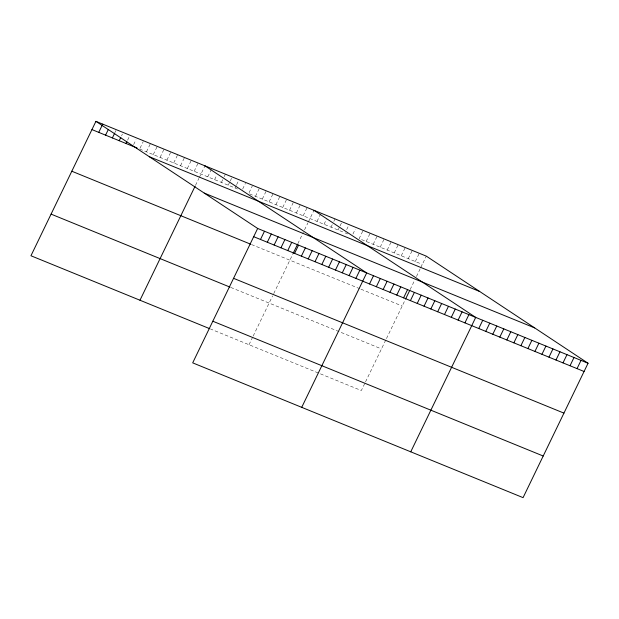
<?xml version="1.0" encoding="UTF-8"?>
<svg xmlns="http://www.w3.org/2000/svg" width="619" height="619" viewBox="0 0 619 619"><rect width="100%" height="100%" fill="white"/><g stroke="black" fill="none" stroke-linecap="round" stroke-linejoin="round"><path stroke-width="0.46" stroke-dasharray="3.1 2.32" d="M115.165 132.164L115.962 130.516M121.587 135.77L122.384 134.122M127.599 140.196L129.193 136.9M133.619 144.622L136.01 139.685M140.033 148.227L143.221 141.635M146.455 151.833L150.432 143.593M153.264 154.611L157.249 146.378M160.081 157.388L164.066 149.156M166.898 160.174L170.875 151.934M173.707 162.952L177.692 154.719M180.524 165.73L184.508 157.497M187.34 168.515L191.317 160.275M194.149 171.293L198.134 163.052M195.519 185.344L198.869 178.411M199.287 177.545L204.951 165.838M207.783 176.848L211.365 169.436M214.592 179.634L216.588 175.517M221.409 182.412L223.799 177.467M224.194 176.647L225.393 174.179M228.225 185.189L229.819 181.901M230.214 181.073L232.202 176.957M235.034 187.975L236.234 185.499M236.628 184.679L239.019 179.734M242.648 189.105L245.434 183.34M249.062 192.71L252.25 186.118M255.477 196.308L259.462 188.075M262.294 199.094L266.278 190.853M269.11 201.871L273.087 193.639M275.919 204.649L279.904 196.416M282.736 207.435L286.721 199.194M289.553 210.212L293.53 201.98M296.362 212.99L300.347 204.757M303.178 215.776L307.163 207.535M249.008 344.713L252.359 337.773M253.194 336.04L272.584 295.928M273.737 293.545L293.22 253.248M297.832 243.708L303.287 232.427M304.54 229.827L307.898 222.886M308.316 222.02L313.972 210.313M317.013 221.416L320.596 214.004M324.039 224.279L326.422 219.343M331.057 227.142L332.248 224.674M333.842 221.378L335.034 218.909M338.075 230.013L339.669 226.716M340.071 225.889L342.059 221.772M346.686 229.579L349.077 224.635M352.915 234.09L355.306 229.146M362.719 231.189L359.136 238.601L422.328 264.383M366.162 241.464L370.139 233.231M373.18 244.335L377.164 236.094M380.198 247.198L384.182 238.957M387.223 250.061L391.2 241.828M394.241 252.923L398.226 244.691M401.267 255.786L405.244 247.554M408.285 258.649L412.262 250.416M415.303 261.52L419.287 253.279M364.692 383.602L361.334 390.543L210.677 329.076M365.527 381.869L386.07 339.374M386.457 338.585L405.136 299.944M410.165 289.537L414.776 279.997M416.455 276.523L420.231 268.716M420.649 267.849L426.305 256.142M139.639 149.047L237.595 189.012M249.519 193.879L344.218 232.52M345.1 232.876L347.731 233.951M251.538 244.551L360.072 288.825M360.954 289.189L402.195 306.018M230.802 287.44L381.459 348.907"/><path stroke-width="0.93" d="M95.922 121.355L257.666 228.457L192.695 362.858L523.078 497.645L588.05 363.245L426.305 256.142L95.922 121.355L30.95 255.755L209.826 328.728M98.754 132.373L102.731 124.133M105.57 135.151L108.356 129.386M112.379 137.929L114.77 132.992M119.196 140.714L120.79 137.418M126.013 143.492L126.81 141.844M139.979 300.23L195.093 186.211M260.498 239.476L264.475 231.235M267.307 242.253L271.292 234.021M274.124 245.031L278.109 236.798M280.941 247.817L284.918 239.576M287.75 250.594L291.735 242.354M293.22 253.248L297.414 244.575M294.567 253.372L298.551 245.139M301.383 256.15L305.36 247.917M308.192 258.935L312.177 250.695M315.009 261.713L318.994 253.481M321.826 264.491L325.803 256.258M328.643 267.276L332.62 259.036M335.452 270.054L339.436 261.822M342.268 272.832L346.245 264.599M349.085 275.617L353.062 267.377M355.894 278.395L359.879 270.155M301.724 407.333L366.688 272.94L204.951 165.838M369.528 283.951L373.505 275.718M376.337 286.736L380.321 278.496M383.153 289.514L387.13 281.281M389.97 292.292L393.947 284.059M396.779 295.077L400.764 286.837M403.596 297.855L407.573 289.615M405.553 299.078L409.747 290.404M410.412 300.633L414.39 292.4M417.221 303.418L421.206 295.178M424.038 306.196L428.023 297.956M430.855 308.974L434.832 300.741M437.664 311.752L441.649 303.519M444.481 314.537L448.466 306.297M451.297 317.315L455.274 309.082M458.106 320.093L462.091 311.86M464.923 322.878L468.908 314.638M410.745 451.816L475.717 317.415L313.972 210.313M478.758 328.519L482.743 320.286M485.776 331.382L489.761 323.149M492.801 334.245L496.778 326.012M499.819 337.115L503.804 328.875M506.837 339.978L510.822 331.738M513.863 342.841L517.84 334.608M520.881 345.704L524.866 337.471M527.906 348.567L531.883 340.334M534.924 351.437L538.901 343.197M541.942 354.3L545.927 346.06M548.968 357.163L552.945 348.93M555.986 360.026L559.971 351.793M563.004 362.889L566.989 354.656M570.029 365.752L574.006 357.519M577.047 368.622L581.032 360.382M91.937 129.588L137.085 148.011M149.295 156.7L479.679 291.487M204.285 193.113L534.677 327.908M257.666 228.457L588.05 363.245M253.682 236.69L584.065 371.485M71.812 171.223L250.687 244.203M233.556 278.326L563.94 413.121M51.075 214.12L229.951 287.092M212.82 321.222L543.203 456.01"/></g></svg>
